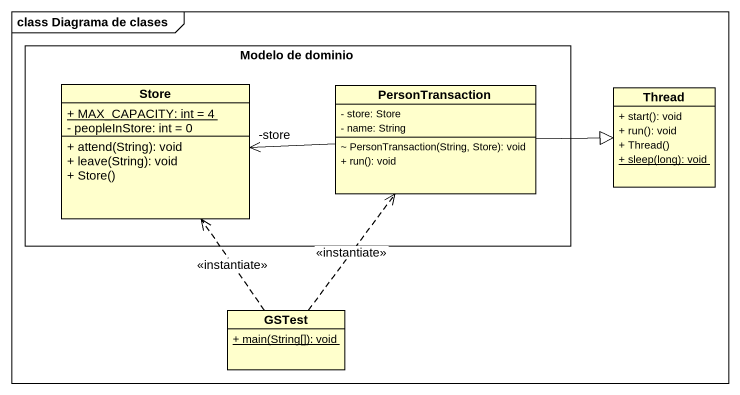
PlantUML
@startuml
mainframe class Diagrama de clases
hide circle
hide empty members
skinparam classAttributeIconSize 0
rectangle "Modelo de dominio" as Modelo_de_dominio {
  class Store {
    {static} + MAX_CAPACITY: int = 4
    - peopleInStore: int = 0
    + attend(String): void
    + leave(String): void
    + Store()
  }
  class PersonTransaction {
    - store: Store
    - name: String
    ~ PersonTransaction(String, Store): void
    + run(): void
  }
}
class Thread {
  + start(): void
  + run(): void
  + Thread()
  {static} + sleep(long): void
}
class GSTest {
  {static} + main(String[]): void
}
PersonTransaction -left-> "-store" Store
PersonTransaction -right-|> Thread
GSTest .up.> Store : <<instantiate>>
GSTest .up.> PersonTransaction : <<instantiate>>
@enduml
